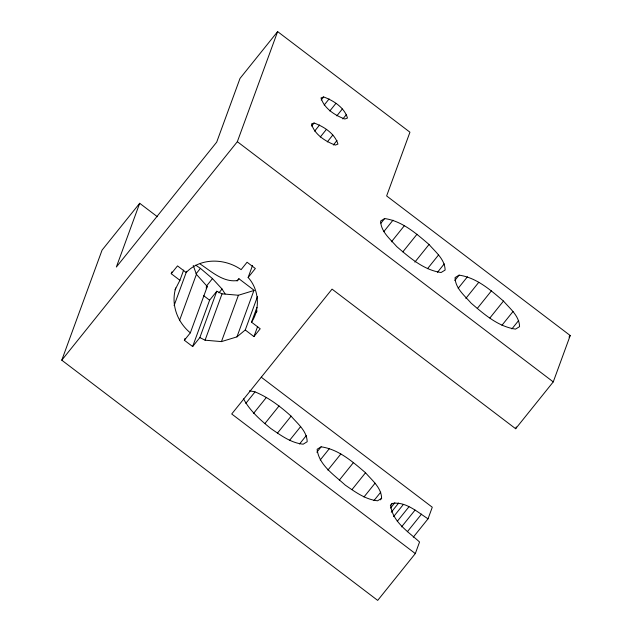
<?xml version="1.0" encoding="UTF-8"?>
<svg xmlns="http://www.w3.org/2000/svg" width="632" height="632" viewBox="0 0 632 632"><rect width="100%" height="100%" fill="white"/><g stroke="black" fill="none" stroke-linecap="round" stroke-linejoin="round"><path stroke-width="0.95" d="M199.846 337.591L205.076 340.19L221.445 341.604L236.945 336.872L253.906 290.515L238.414 295.247L222.037 293.841L216.808 291.233L199.846 337.591L192.642 346.549L184.37 340.261L190.327 332.851C177.26 322.075 170.743 304.387 175.736 287.955M257.469 296.613L245.256 329.991L253.938 336.587L260.21 328.782L251.528 322.186C260.526 308.89 258.946 289.219 248.139 277.48L252.547 265.432M413.281 537.176L428.038 518.809C417.412 512.078 405.61 501.168 392.18 503.475L390.718 505.244C392.101 521.439 408.43 531.883 419.553 541.987L415.319 553.577L377.691 600.4L61.778 360.193L102.068 250.106L139.688 203.283L157.376 216.737M139.688 203.283L116.359 267.02L216.681 142.16L240.01 78.423L277.63 31.6L409.947 132.207L386.626 195.944L570.222 335.537L553.261 381.894L515.641 428.717L332.045 289.116L231.723 413.984L415.319 553.577M175.056 289.812L179.915 280.308L171.233 273.703L171.912 271.855M179.915 280.308L183.643 270.109M174.084 305.588L186.63 271.286M61.778 360.193L237.34 141.686L277.63 31.6M179.441 320.701L196.402 274.343L193.25 265.456M184.37 340.261L185.05 338.412M190.327 332.851L207.288 286.501L196.402 274.343M192.642 346.549L209.603 300.2L216.808 291.233M205.076 340.19L222.037 293.841M221.445 341.604L238.414 295.247M251.528 322.186L256.955 307.35M256.387 312.682L257.058 310.825M253.938 336.587L257.666 326.389M428.038 518.809L432.28 507.227L261.237 377.178M515.641 428.717L516.289 426.932M171.233 273.703L177.505 265.906L186.187 272.503C200.415 257.516 224.897 258.156 241.116 269.643L247.073 262.225L255.344 268.513L248.139 277.48M321.182 99.998L323.639 96.949C333.498 100.535 344.408 107.543 347.482 118.042L344.859 119.006C335 115.419 324.082 108.412 321.017 97.921L323.639 96.949M324.192 105.038L329.098 98.932M311.639 126.076L314.096 123.019C323.955 126.605 334.873 133.621 337.938 144.112L335.315 145.084C325.456 141.497 314.546 134.482 311.473 123.99L314.096 123.019M196.125 273.735L200.439 268.363L212.47 278.609L222.037 289.014L225.118 293.912M329.809 110.979L335.947 103.34M314.649 131.116L319.563 125.01M336.817 115.861L342.331 108.996M320.266 137.049L326.404 129.418M206.301 286.288L212.47 278.609M206.095 287.979L207.288 286.501M342.876 118.95L346.557 114.376M327.273 141.939L332.795 135.066M333.333 145.028L337.014 140.446M218.948 292.853L222.037 289.014M237.079 281.035L238.928 278.744L254.309 290.443M380.962 223.159L384.667 218.553C402.126 221.042 416.085 233.421 429.041 244.473C435.503 252.002 444.904 259.302 445.133 270.054L441.097 272.51C423.63 270.022 409.678 257.643 396.714 246.583C390.26 239.062 380.859 231.762 380.63 221.01L384.667 218.553M245.801 403.398L255.052 391.887C268.56 397.504 280.332 406.384 291.099 416.164C297.553 423.685 306.962 430.984 307.192 441.736L303.155 444.193C290.87 442.929 280.695 435.243 270.804 428.512C260.376 420.019 249.964 410.918 243.557 398.879M383.743 231.715L392.993 220.197M253.464 413.51L266.412 397.394M391.406 241.827L404.354 225.711M264.887 423.574L279.067 405.918M402.829 251.884L417.017 234.235M277.527 433.046L291.099 416.164M414.861 262.13L429.041 244.473M289.567 440.386L300.666 426.568M427.509 268.695L438.608 254.886M299.529 443.988L306.315 435.551M437.478 272.305L444.257 263.86M316.829 452.204L321.151 446.824C338.618 449.32 352.569 461.7 365.525 472.752C371.987 480.273 381.388 487.58 381.617 498.332L380.385 499.865M454.779 280.513L459.093 275.141C476.56 277.638 490.511 290.009 503.475 301.069C509.929 308.59 519.33 315.897 519.567 326.649L515.522 329.106C498.063 326.61 484.104 314.23 471.148 303.178C464.686 295.658 455.285 288.35 455.056 277.598L459.093 275.141M320.234 459.993L329.485 448.475M458.176 288.31L467.427 276.792M327.889 470.105L340.846 453.981M465.839 298.423L478.787 282.299M339.313 480.162L353.501 462.506M477.263 308.479L491.443 290.823M351.961 489.642L365.525 472.752M489.903 317.959L503.475 301.069M363.993 496.973L375.1 483.156M501.942 325.29L513.042 311.473M373.962 500.584L380.748 492.138M511.904 328.901L518.69 320.456M390.339 505.766L392.18 503.475M390.552 508.081L394.858 502.732M391.271 512.228L398.65 503.048M393.57 516.66L403.406 504.423M397.267 521.329L408.944 506.793M401.533 526.898L415.058 510.071M407.363 531.725L421.505 514.132M568.99 337.077L570.222 335.537M238.928 278.744L237.466 280.521C223.428 282.741 211.151 271.294 200.186 264.034M236.945 336.872L245.256 329.991M321.151 446.824L317.114 449.281C318.891 465.168 334.36 475.067 345.23 485.107C355.121 491.838 365.304 499.517 377.581 500.789L381.617 498.332M249.498 390.781L255.052 391.887M195.691 265.163L200.439 268.363M237.34 141.686L553.261 381.894M203.591 295.626L209.603 300.2"/></g></svg>
